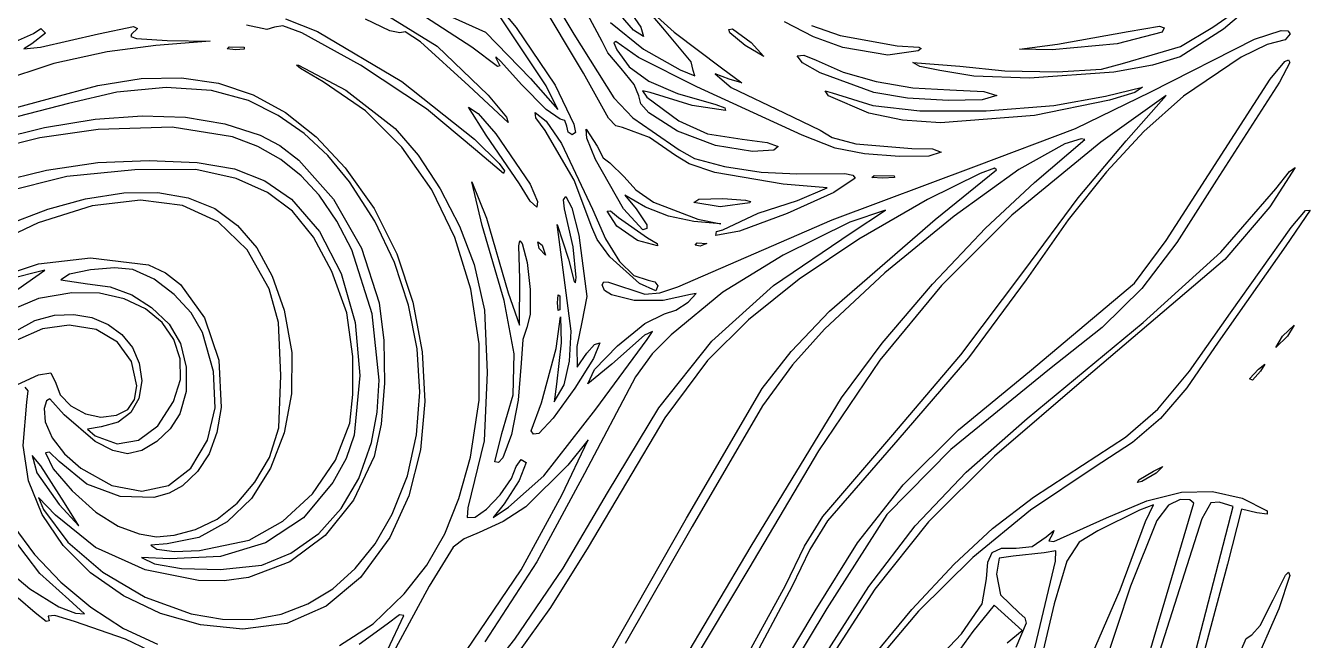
# Model space of a CAD drawing. Extents: x -2 to 143, y -75 to 57.
# Drawn here: x 90.8 to 141, y -14.5 to 9.6 of the extents above; entities that cross this region are included whole.
import ezdxf

# ---------------------------------------------------------------- set-up
doc = ezdxf.new("R2010")
doc.units = 0

msp = doc.modelspace()

# ---------------------------------------------------------------- linework, layer by layer
at = {"layer": 'Layer 1'}
for p, q in [((111.05499, 11.207098), (112.23838, 9.236128)), ((105.087091, 10.986141), (108.77686, 9.305082)), ((109.71789, 9.35981), (108.83978, 10.67724)), ((112.61338, 7.703147), (110.799841, 10.735833)), ((137.2389, 9.511024), (138.889969, 10.666479)), ((138.98829, 10.582874), (137.648318, 9.433369)), ((109.229185, 10.392921), (109.978759, 9.498554)), ((113.34247, 8.951009), (112.67448, 10.184759)), ((114.569771, 9.395959), (113.899, 10.1692)), ((114.38252, 10.18611), (114.864294, 9.505216)), ((115.71726, 9.483119), (114.843424, 10.498762)), ((114.843424, 10.498762), (116.16636, 9.311761)), ((100.22184, 9.413253), (99.42981, 9.584663)), ((100.851335, 9.561964), (100.52844, 9.511633)), ((101.597784, 9.282896), (100.851335, 9.561964)), ((100.961927, 9.832959), (102.209757, 9.339016)), ((105.034249, 9.366996), (104.09084, 9.824374)), ((104.980823, 9.935184), (106.892642, 8.76063)), ((108.24837, 8.720321), (106.213113, 10.046954)), ((113.670125, 9.690554), (114.961226, 8.651905)), ((121.607956, 9.134581), (120.48353, 9.715282)), ((121.531849, 9.568365), (122.653199, 9.177001)), ((90.400397, 8.951735), (91.093313, 9.262354)), ((91.57345, 9.278474), (91.029236, 8.849245)), ((91.093313, 9.262354), (91.383996, 9.449972)), ((91.375554, 8.724187), (93.645924, 9.250673)), ((91.383996, 9.449972), (91.57345, 9.278474)), ((93.645924, 9.250673), (95.013059, 9.537675)), ((94.931944, 9.227643), (94.909015, 9.136161)), ((94.909015, 9.136161), (95.132697, 9.065956)), ((95.165287, 9.457078), (94.931944, 9.227643)), ((95.013059, 9.537675), (95.165287, 9.457078)), ((95.132697, 9.065956), (96.322944, 8.988858)), ((100.52844, 9.511633), (100.22184, 9.413253)), ((103.891569, 8.023469), (101.597784, 9.282896)), ((102.209757, 9.339016), (105.51355, 7.381206)), ((105.42664, 9.28853), (105.034249, 9.366996)), ((105.64461, 9.32387), (105.42664, 9.28853)), ((106.232931, 8.938821), (105.64461, 9.32387)), ((108.77686, 9.305082), (110.54603, 7.502302)), ((111.15064, 7.21455), (109.71789, 9.35981)), ((109.978759, 9.498554), (111.50233, 7.24218)), ((112.23838, 9.236128), (113.800258, 6.746014)), ((114.95672, 9.14818), (114.569771, 9.395959)), ((114.864294, 9.505216), (114.95672, 9.14818)), ((116.83093, 8.144729), (115.71726, 9.483119)), ((116.16636, 9.311761), (118.00722, 7.914541)), ((118.2963, 9.411093), (118.4383, 9.447248)), ((118.336286, 9.284049), (118.2963, 9.411093)), ((118.93304, 8.795732), (118.336286, 9.284049)), ((118.4383, 9.447248), (119.177344, 8.901505)), ((122.75933, 8.710012), (121.607956, 9.134581)), ((122.653199, 9.177001), (124.89076, 8.78274)), ((131.15313, 8.843317), (133.92367, 9.339713)), ((135.24705, 9.313623), (133.493661, 8.860536)), ((133.92367, 9.339713), (135.151494, 9.546868)), ((135.151494, 9.546868), (135.329601, 9.485516)), ((135.329601, 9.485516), (135.24705, 9.313623)), ((137.648318, 9.433369), (135.96036, 8.340684)), ((135.970469, 8.743894), (137.2389, 9.511024)), ((138.864067, 9.0332), (139.904059, 9.37273)), ((139.904059, 9.37273), (140.167486, 9.366074)), ((140.255948, 9.240175), (140.065478, 9.017006)), ((140.167486, 9.366074), (140.255948, 9.240175)), ((91.029236, 8.849245), (90.717042, 8.658182)), ((90.717042, 8.658182), (91.375554, 8.724187)), ((95.885834, 8.785439), (93.978879, 8.540251)), ((98.005054, 8.953808), (95.885834, 8.785439)), ((96.322944, 8.988858), (98.005054, 8.953808)), ((98.678578, 8.657246), (98.75143, 8.730916)), ((98.995033, 8.621847), (98.678578, 8.657246)), ((98.75143, 8.730916), (98.75143, 8.730902)), ((98.75143, 8.730902), (99.345117, 8.722802)), ((99.342764, 8.648154), (98.995033, 8.621847)), ((99.345117, 8.722802), (99.342764, 8.648154)), ((108.12709, 7.21041), (106.232931, 8.938821)), ((106.892642, 8.76063), (108.882393, 6.843024)), ((109.246844, 7.964178), (108.24837, 8.720321)), ((113.560936, 8.505955), (113.34247, 8.951009)), ((113.876599, 8.94209), (113.807014, 8.89059)), ((113.807014, 8.89059), (113.91516, 8.622549)), ((114.76704, 8.31734), (113.876599, 8.94209)), ((113.91516, 8.622549), (114.396422, 7.958442)), ((114.961226, 8.651905), (116.39474, 7.833745)), ((119.67515, 8.362048), (118.93304, 8.795734)), ((118.93304, 8.795734), (118.93304, 8.795732)), ((119.177344, 8.901505), (119.67515, 8.362048)), ((124.5209, 8.408066), (122.75933, 8.710015)), ((122.75933, 8.710015), (122.75933, 8.710012)), ((125.71097, 8.579136), (124.5209, 8.408066)), ((124.89076, 8.78274), (125.72961, 8.726911)), ((125.822553, 8.665737), (125.71097, 8.579136)), ((125.72961, 8.726911), (125.822553, 8.665737)), ((129.66891, 8.642647), (131.15313, 8.843312)), ((130.95524, 8.622417), (129.66891, 8.642647)), ((133.493661, 8.860536), (130.95524, 8.622417)), ((131.15313, 8.843312), (131.15313, 8.843317)), ((134.813818, 6.976995), (138.864067, 9.0332)), ((134.86415, 8.425914), (135.970469, 8.743894)), ((139.363455, 8.828223), (138.345746, 8.329497)), ((140.065478, 9.017006), (139.363455, 8.828223)), ((91.897068, 8.07914), (86.727614, 6.382889)), ((93.978879, 8.540251), (91.897068, 8.07914)), ((109.188851, 8.341879), (109.18586, 8.305396)), ((109.18586, 8.305396), (109.344372, 7.999572)), ((109.379705, 8.157911), (109.188851, 8.341879)), ((110.19284, 7.265156), (109.379705, 8.157911)), ((114.08619, 7.886559), (113.560936, 8.505955)), ((117.04284, 7.1702), (114.76704, 8.31734)), ((116.90463, 7.812585), (116.83093, 8.144729)), ((120.97537, 8.385027), (121.236918, 8.414434)), ((121.177745, 8.113212), (120.97537, 8.385027)), ((121.86788, 7.724905), (121.177745, 8.113212)), ((121.236918, 8.414434), (121.71481, 8.214818)), ((121.71481, 8.214818), (122.767047, 7.74626)), ((125.771129, 7.961462), (125.50173, 8.120825)), ((125.50173, 8.120825), (127.33494, 7.974553)), ((132.876303, 7.857944), (133.69853, 8.079853)), ((133.69853, 8.079853), (134.86415, 8.425914)), ((135.96036, 8.340684), (134.879064, 8.022061)), ((138.345746, 8.329497), (136.092928, 6.807966)), ((139.482268, 7.477081), (140.056633, 8.167531)), ((140.247908, 8.120217), (139.838178, 7.353728)), ((140.056633, 8.167531), (140.198367, 8.233618)), ((140.198367, 8.233618), (140.247908, 8.120217)), ((101.391013, 8.015179), (101.468318, 8.021819)), ((101.546259, 7.889554), (101.391013, 8.015179)), ((101.468318, 8.021819), (103.317353, 7.037017)), ((102.428388, 7.367262), (101.546259, 7.889554)), ((106.470247, 6.307159), (103.891569, 8.023469)), ((109.344372, 7.999572), (109.246844, 7.964178)), ((113.589643, 5.949328), (112.61338, 7.703147)), ((114.595749, 7.266788), (114.08619, 7.886559)), ((114.396422, 7.958442), (115.171419, 7.397628)), ((116.39474, 7.833745), (116.972106, 7.605079)), ((116.972106, 7.605079), (116.90463, 7.812585)), ((118.31987, 7.46639), (117.77222, 7.678677)), ((117.77222, 7.678677), (118.38887, 7.145485)), ((118.00722, 7.914541), (118.81192, 7.331823)), ((123.97488, 6.950957), (121.86788, 7.724905)), ((122.767047, 7.74626), (124.067652, 7.378627)), ((126.54935, 7.812018), (125.771129, 7.961462)), ((127.88782, 7.594182), (126.54935, 7.812018)), ((127.33494, 7.974553), (129.094297, 7.795362)), ((127.88782, 7.59418), (127.88782, 7.594182)), ((130.06468, 7.50526), (127.88782, 7.59418)), ((129.094297, 7.795362), (131.141489, 7.759803)), ((133.365223, 7.752414), (130.06468, 7.50526)), ((131.141489, 7.759803), (132.876303, 7.857944)), ((134.879064, 8.022061), (133.365223, 7.752414)), ((91.771433, 6.729165), (93.61633, 7.229796)), ((93.61633, 7.229796), (95.316114, 7.497155)), ((96.284406, 7.140509), (94.3593, 6.968547)), ((95.316114, 7.497155), (96.885535, 7.527758)), ((98.06088, 7.03321), (96.284406, 7.140509)), ((96.885535, 7.527758), (98.339343, 7.31812)), ((98.339343, 7.31812), (99.692287, 6.864758)), ((104.082217, 6.236575), (102.428388, 7.367262)), ((103.317353, 7.037017), (105.252248, 5.540409)), ((105.51355, 7.381206), (108.350607, 5.12529)), ((108.127103, 7.210413), (108.12709, 7.21041)), ((109.672348, 5.778078), (108.127103, 7.210413)), ((111.153509, 6.278727), (110.19284, 7.265156)), ((110.54603, 7.502302), (111.60855, 6.279672)), ((111.60855, 6.279672), (111.15064, 7.21455)), ((111.50233, 7.24218), (112.242238, 5.713552)), ((114.77647, 6.820839), (114.595749, 7.266788)), ((115.171419, 7.397628), (116.288279, 6.913525)), ((121.17368, 5.28026), (117.04284, 7.1702)), ((118.81192, 7.331823), (118.31987, 7.46639)), ((118.38887, 7.145485), (120.4591, 6.159676)), ((124.067652, 7.378627), (125.500089, 7.137863)), ((125.500089, 7.137863), (126.94782, 7.049908)), ((126.94782, 7.049908), (128.270395, 6.986435)), ((133.03308, 6.81161), (134.48453, 7.155454)), ((134.48453, 7.155454), (134.178924, 6.947329)), ((137.069688, 3.724407), (139.482268, 7.477081)), ((139.838178, 7.353728), (137.375078, 3.521778)), ((84.148546, 4.680837), (91.771433, 6.729165)), ((94.3593, 6.968547), (92.464078, 6.520442)), ((99.510208, 6.64353), (98.06088, 7.03321)), ((100.668842, 6.054769), (99.510208, 6.64353)), ((99.692287, 6.864758), (100.959117, 6.164187)), ((108.882393, 6.843024), (109.598142, 5.984345)), ((113.800258, 6.746014), (114.543367, 5.962166)), ((114.858342, 6.502707), (114.77647, 6.820839)), ((115.22248, 6.949021), (114.918848, 7.015636)), ((114.918848, 7.015636), (115.087987, 6.771179)), ((115.087987, 6.771179), (116.34368, 5.843081)), ((116.872004, 6.439998), (115.22248, 6.949021)), ((116.288279, 6.913525), (117.79513, 6.479549)), ((122.19353, 6.820897), (122.075356, 7.020954)), ((122.075356, 7.020954), (122.34674, 6.940246)), ((123.77669, 6.1443), (122.19353, 6.820897)), ((122.34674, 6.940246), (123.92991, 6.445519)), ((123.97488, 6.950954), (123.97488, 6.950957)), ((125.291583, 6.734074), (123.97488, 6.950954)), ((126.879869, 6.632158), (125.291583, 6.734074)), ((128.216528, 6.658691), (126.879869, 6.632158)), ((128.77835, 6.827157), (128.216528, 6.658691)), ((128.270395, 6.986435), (128.77835, 6.827157)), ((133.192381, 6.64756), (130.26257, 6.055934)), ((131.020689, 6.437868), (133.03308, 6.81161)), ((131.861813, 5.537546), (134.813818, 6.976995)), ((135.414332, 6.827143), (132.847733, 5.012538)), ((134.178924, 6.947329), (133.192381, 6.64756)), ((133.841582, 5.055793), (135.414332, 6.827143)), ((136.092928, 6.807966), (134.538379, 5.419527)), ((92.464078, 6.520442), (81.777678, 3.737892)), ((93.517922, 5.908242), (95.355575, 6.04339)), ((95.355575, 6.04339), (97.041646, 5.983982)), ((101.693983, 5.34394), (100.668842, 6.054769)), ((100.959117, 6.164187), (102.154582, 5.212924)), ((105.50487, 4.814184), (104.082217, 6.236575)), ((108.39427, 4.707773), (106.470247, 6.307159)), ((108.80842, 5.275898), (108.11648, 6.370878)), ((108.11648, 6.370878), (108.49185, 6.129218)), ((108.49185, 6.129218), (109.18969, 5.335723)), ((110.745001, 5.961094), (110.72876, 6.170168)), ((110.72876, 6.170168), (111.154454, 5.83028)), ((111.70209, 5.906026), (111.153509, 6.278727)), ((115.170082, 6.151694), (114.858342, 6.502707)), ((116.29475, 5.443117), (115.170082, 6.151694)), ((118.16365, 6.242614), (116.872004, 6.439998)), ((117.79513, 6.479549), (118.148275, 6.350392)), ((118.148275, 6.350392), (118.16365, 6.242614)), ((120.4591, 6.159676), (121.87597, 5.470337)), ((125.090595, 5.870065), (123.77669, 6.144304)), ((123.77669, 6.144304), (123.77669, 6.1443)), ((123.92991, 6.445519), (125.778512, 6.22705)), ((125.778512, 6.22705), (128.372302, 6.233757)), ((130.26257, 6.055934), (126.577906, 5.764354)), ((128.372302, 6.233757), (131.020689, 6.437868)), ((89.379965, 5.053319), (91.526711, 5.578299)), ((91.526711, 5.578299), (93.517922, 5.908242)), ((96.523659, 5.596992), (93.63085, 5.507979)), ((98.880807, 5.21073), (96.523659, 5.596992)), ((97.041646, 5.983982), (98.578114, 5.73026)), ((98.578114, 5.73026), (99.966956, 5.282462)), ((105.252248, 5.540409), (106.153535, 4.492441)), ((109.598142, 5.984345), (109.672348, 5.778078)), ((111.11375, 5.458428), (110.745001, 5.961094)), ((111.154454, 5.83028), (111.750354, 4.948834)), ((111.882261, 5.852157), (111.70209, 5.906026)), ((111.9572, 5.63228), (111.882261, 5.852157)), ((112.021551, 5.393506), (111.9572, 5.632286)), ((111.9572, 5.632286), (111.9572, 5.63228)), ((112.242238, 5.713552), (112.301212, 5.390576)), ((113.883949, 5.6404), (113.589643, 5.949328)), ((114.14373, 5.578677), (113.883949, 5.6404)), ((115.20111, 5.184389), (114.14373, 5.578677)), ((114.543367, 5.962166), (115.29666, 5.441868)), ((116.34368, 5.843081), (117.463442, 5.335176)), ((126.577906, 5.764354), (125.090595, 5.870065)), ((127.986408, 4.074465), (131.861813, 5.537546)), ((91.346742, 5.178742), (89.021699, 4.595276)), ((93.63085, 5.507979), (91.346742, 5.178742)), ((99.880673, 4.832753), (98.880807, 5.21073)), ((99.966956, 5.282462), (100.734308, 4.874622)), ((102.616344, 4.486306), (101.693983, 5.34394)), ((102.154582, 5.212924), (103.293433, 4.007485)), ((108.350607, 5.12529), (109.313057, 4.1701)), ((110.11358, 3.377958), (108.80842, 5.275898)), ((109.18969, 5.335723), (110.53431, 3.361068)), ((112.243579, 3.517728), (111.11375, 5.458428)), ((112.17627, 5.29419), (112.021551, 5.393506)), ((112.301212, 5.390576), (112.17627, 5.29419)), ((112.744592, 5.166046), (112.72063, 5.513182)), ((112.72063, 5.513182), (113.14377, 4.856192)), ((113.08965, 4.327428), (112.744592, 5.166046)), ((116.21115, 4.487827), (115.20111, 5.184389)), ((115.29666, 5.441868), (116.36067, 4.709219)), ((117.773627, 4.879277), (116.29475, 5.443117)), ((117.463442, 5.335176), (118.82079, 5.120431)), ((118.82079, 5.120431), (119.803621, 4.994897)), ((122.46, 4.76657), (121.17368, 5.28026)), ((121.87597, 5.470337), (122.344222, 5.189751)), ((122.344222, 5.189751), (123.266752, 4.943352)), ((130.262052, 3.423916), (132.233352, 5.116286)), ((132.079298, 5.13959), (131.441772, 4.938886)), ((131.96909, 2.829427), (133.841582, 5.055793)), ((132.233352, 5.116286), (132.079298, 5.13959)), ((134.538379, 5.419527), (133.071031, 3.84979)), ((100.773222, 4.328016), (99.880673, 4.832753)), ((100.734308, 4.874622), (101.478912, 4.306036)), ((106.678625, 3.145233), (105.50487, 4.814184)), ((108.39427, 4.707769), (108.39427, 4.707773)), ((109.48269, 3.774256), (108.39427, 4.707769)), ((111.750354, 4.948834), (112.96262, 2.390588)), ((113.14377, 4.856192), (113.390901, 4.392192)), ((116.36067, 4.709219), (116.952539, 4.36913)), ((119.22987, 4.644349), (117.773627, 4.879277)), ((120.059037, 4.69765), (119.22987, 4.644349)), ((119.803621, 4.994897), (120.233329, 4.834234)), ((120.233329, 4.834234), (120.059037, 4.69765)), ((122.46006, 4.766551), (122.46, 4.76657)), ((123.612781, 4.549108), (122.46006, 4.766551)), ((123.266752, 4.943352), (125.46365, 4.754765)), ((124.980239, 4.441944), (123.612781, 4.549108)), ((125.46365, 4.754765), (126.26729, 4.743346)), ((126.60155, 4.620456), (126.12298, 4.460559)), ((126.26729, 4.743346), (126.60155, 4.620456)), ((132.847733, 5.012538), (129.371512, 2.147933)), ((131.441772, 4.938886), (129.644286, 3.933139)), ((91.604848, 3.914662), (93.617377, 4.213222)), ((93.617377, 4.213222), (95.630349, 4.289584)), ((95.630349, 4.289584), (97.500892, 4.213687)), ((97.500892, 4.213687), (98.962931, 3.960217)), ((101.567319, 3.69387), (100.773222, 4.328016)), ((101.478912, 4.306036), (102.839172, 2.772295)), ((103.466638, 3.45713), (102.616344, 4.486306)), ((106.153535, 4.492441), (107.011511, 3.1797)), ((109.313057, 4.1701), (109.519887, 3.88144)), ((114.17573, 2.392472), (113.08965, 4.327428)), ((113.390901, 4.392192), (113.63975, 4.199201)), ((113.63975, 4.199201), (114.21233, 3.654525)), ((116.748133, 4.154298), (116.21115, 4.487827)), ((117.75128, 3.822446), (116.748133, 4.154298)), ((116.952539, 4.36913), (118.128692, 4.056356)), ((118.128692, 4.056356), (119.570829, 3.83574)), ((122.346378, 1.961795), (127.986408, 4.074465)), ((126.12298, 4.460559), (124.980239, 4.441944)), ((89.065494, 3.286562), (91.604848, 3.914662)), ((92.401186, 3.658938), (89.908215, 3.039069)), ((95.06688, 3.917628), (92.401186, 3.658938)), ((97.454509, 3.936323), (95.06688, 3.917628)), ((99.02937, 3.578842), (97.454509, 3.936323)), ((98.962931, 3.960217), (100.147767, 3.493431)), ((100.251968, 3.040809), (99.02937, 3.578842)), ((102.27183, 2.927669), (101.567319, 3.69387)), ((103.293433, 4.007485), (104.427017, 2.40399)), ((109.519887, 3.88144), (109.48269, 3.774256)), ((114.21233, 3.654525), (114.661481, 3.145041)), ((120.4276, 3.358827), (117.75128, 3.822446)), ((119.570829, 3.83574), (120.96065, 3.772125)), ((120.96065, 3.772125), (122.834855, 3.783413)), ((123.23645, 3.59387), (122.410191, 3.037501)), ((122.834855, 3.783413), (123.156971, 3.718661)), ((123.156971, 3.718661), (123.23645, 3.59387)), ((123.897297, 3.62854), (123.98087, 3.697113)), ((124.32488, 3.597453), (123.897297, 3.62854)), ((123.98087, 3.697113), (123.98087, 3.697093)), ((123.98087, 3.697093), (124.77245, 3.692693)), ((124.782882, 3.623608), (124.32488, 3.597453)), ((124.77245, 3.692693), (124.782882, 3.623608)), ((128.13842, 3.781919), (126.06801, 2.76024)), ((126.36764, 1.97642), (128.77795, 3.91985)), ((129.644286, 3.933139), (127.120743, 2.113281)), ((128.69232, 3.985006), (128.13842, 3.781919)), ((128.77795, 3.91985), (128.69232, 3.985006)), ((133.071031, 3.84979), (131.573648, 1.962036)), ((135.407128, 1.156512), (137.069688, 3.724407)), ((137.375078, 3.521778), (135.83224, 1.07399)), ((140.453848, 4.011114), (139.458078, 2.470677)), ((139.694228, 3.178508), (140.230709, 3.860296)), ((140.230709, 3.860296), (140.453848, 4.011114)), ((93.139715, 2.788258), (94.626675, 3.025286)), ((94.626675, 3.025286), (95.962716, 3.040882)), ((95.962716, 3.040882), (97.149605, 2.834055)), ((100.147767, 3.493431), (101.186699, 2.777584)), ((101.237334, 2.299772), (100.251968, 3.040809)), ((104.450787, 1.919971), (103.466638, 3.45713)), ((107.585761, 1.274863), (106.678625, 3.145233)), ((107.011511, 3.1797), (107.76032, 1.715979)), ((108.65648, 1.745942), (108.24444, 3.448422)), ((108.24444, 3.448422), (108.822978, 2.025574)), ((110.534193, 2.698436), (110.11358, 3.377958)), ((110.11358, 3.377958), (110.11358, 3.377958)), ((110.53431, 3.361068), (110.812766, 2.687254)), ((112.9462, 1.675878), (112.243579, 3.517728)), ((114.661481, 3.145041), (115.349675, 2.663888)), ((122.14802, 3.213708), (120.4276, 3.358827)), ((122.410191, 3.037501), (120.579255, 2.213794)), ((120.99251, 2.720966), (122.14802, 3.213708)), ((128.342675, 1.636376), (130.262052, 3.423916)), ((137.543986, 0.707274), (139.694228, 3.178508)), ((93.396535, 2.515581), (91.287337, 1.850828)), ((91.664077, 2.377963), (93.139715, 2.788258)), ((95.280538, 2.742571), (93.396535, 2.515581)), ((96.92692, 2.531743), (95.280538, 2.742571)), ((98.323252, 1.883039), (96.92692, 2.531743)), ((97.149605, 2.834055), (98.189108, 2.403814)), ((101.186699, 2.777584), (102.292102, 1.513848)), ((102.9649, 1.91816), (102.27183, 2.927669)), ((102.839172, 2.772295), (103.926322, 0.852565)), ((110.789991, 2.467289), (110.534193, 2.698436)), ((110.812766, 2.687254), (110.789991, 2.467289)), ((111.82837, 2.745713), (111.92797, 2.885213)), ((111.87547, 2.39247), (111.82837, 2.745713)), ((111.92797, 2.885213), (112.159652, 2.43766)), ((115.04679, 2.462639), (114.23219, 2.929748)), ((114.23219, 2.929748), (114.67746, 2.400625)), ((115.349675, 2.663888), (117.08594, 1.993125)), ((116.93357, 2.641213), (117.122761, 2.769898)), ((116.93357, 2.641202), (116.93357, 2.641213)), ((117.96256, 2.471226), (116.93357, 2.641202)), ((117.122761, 2.769898), (118.06307, 2.802108)), ((119.12172, 2.626862), (117.96256, 2.471226)), ((118.06307, 2.802108), (118.950137, 2.73974)), ((118.950137, 2.73974), (119.142732, 2.68674)), ((119.142732, 2.68674), (119.12172, 2.626862)), ((119.44469, 2.228223), (120.99251, 2.720966)), ((126.06801, 2.76024), (123.386207, 1.213584)), ((129.841732, -0.035887), (131.96909, 2.829427)), ((89.947671, 1.72822), (91.664077, 2.377963)), ((98.189108, 2.403814), (99.082989, 1.749169)), ((102.05289, 1.29019), (101.237334, 2.299772)), ((104.427017, 2.40399), (105.312008, 0.63262)), ((108.822978, 2.025574), (109.67348, -0.892478)), ((112.217026, 0.913674), (111.87547, 2.39247)), ((112.159652, 2.43766), (112.430302, 1.365281)), ((112.96262, 2.390588), (113.471355, 1.218225)), ((113.53956, 2.30034), (113.67077, 2.321585)), ((113.913059, 1.712786), (113.53956, 2.30034)), ((113.67077, 2.321585), (113.98624, 2.059194)), ((113.98624, 2.059194), (115.12414, 1.263101)), ((114.94146, 1.571236), (114.17573, 2.392474)), ((114.17573, 2.392474), (114.17573, 2.392472)), ((114.67746, 2.400625), (115.097737, 1.774697)), ((115.935068, 2.104759), (115.04679, 2.462639)), ((116.9268, 1.900268), (115.935068, 2.104759)), ((120.579255, 2.213794), (118.715401, 1.521478)), ((118.75552, 1.899727), (119.44469, 2.228223)), ((124.42425, 2.346056), (123.030653, 1.875829)), ((123.08845, 1.45611), (124.42425, 2.346056)), ((127.120743, 2.113281), (124.407902, -0.106595)), ((129.371512, 2.147933), (126.615431, -0.60521)), ((139.458078, 2.470677), (137.708228, 0.414934)), ((141.047558, 2.346538), (140.090038, 0.943868)), ((140.293242, 1.666018), (140.862299, 2.325991)), ((140.862299, 2.325991), (141.047558, 2.346538)), ((91.287337, 1.850828), (88.96537, 0.74837)), ((99.457108, 0.796401), (98.323252, 1.883039)), ((99.082989, 1.749169), (99.833015, 0.869128)), ((102.292102, 1.513848), (103.138119, -0.138116)), ((103.546559, 0.787896), (102.9649, 1.91816)), ((105.220731, 0.297943), (104.450787, 1.919971)), ((107.76032, 1.715979), (108.334108, 0.215069)), ((109.515326, -1.191523), (108.65648, 1.745942)), ((111.78389, 0.312), (111.58372, 1.79023)), ((111.58372, 1.79023), (112.025, 0.4215)), ((113.152314, 1.193481), (112.9462, 1.675878)), ((114.731, 1.15865), (113.913059, 1.712786)), ((115.091204, 1.621615), (114.94146, 1.571236)), ((115.097737, 1.774697), (115.091204, 1.621615)), ((116.310558, -0.654385), (122.346378, 1.961795)), ((117.99221, 1.805008), (116.9268, 1.900268)), ((117.08594, 1.993125), (117.99221, 1.805008)), ((118.715401, 1.521478), (117.79039, 1.35928)), ((117.79039, 1.359272), (117.822321, 1.508969)), ((117.822321, 1.508969), (118.06534, 1.571232)), ((118.06534, 1.571232), (118.75552, 1.899727)), ((123.030653, 1.875829), (120.42756, 0.587676)), ((122.239444, -1.60558), (126.36764, 1.97642)), ((126.26899, -0.5571), (128.342675, 1.636376)), ((131.573648, 1.962036), (129.928998, -0.380454)), ((137.924048, -1.674782), (140.293242, 1.666018)), ((102.76606, -0.053478), (102.05289, 1.29019)), ((108.208553, -0.751781), (107.585761, 1.274863)), ((110.081505, 0.955012), (110.126396, 1.139302)), ((110.126396, 1.139302), (110.21668, 1.045422)), ((110.21668, 1.045422), (110.414451, 0.29686)), ((110.88118, 0.850048), (110.82299, 1.108891)), ((110.82299, 1.108891), (110.99196, 0.972642)), ((112.430302, 1.365281), (112.74875, -1.032287)), ((113.651013, 0.524706), (113.152314, 1.193481)), ((113.471355, 1.218225), (114.020338, 0.340868)), ((115.509083, 0.943261), (114.731, 1.158653)), ((114.731, 1.158653), (114.731, 1.15865)), ((115.12414, 1.263101), (115.493086, 1.044539)), ((115.493086, 1.044539), (115.509083, 0.943261)), ((116.978706, 0.975418), (117.06458, 1.063847)), ((117.06458, 1.063847), (117.06458, 1.06384)), ((117.06458, 1.06384), (117.44388, 1.04656)), ((117.44388, 1.04656), (117.18414, 0.931538)), ((117.79039, 1.35928), (117.79039, 1.359272)), ((120.045523, -0.602516), (123.08845, 1.45611)), ((123.386207, 1.213584), (121.045811, -0.361031)), ((134.170118, -0.506693), (135.407128, 1.156512)), ((135.83224, 1.07399), (134.455247, -0.719425)), ((100.316062, -0.728226), (99.457108, 0.796401)), ((99.833015, 0.869128), (100.440952, -0.237299)), ((104.348725, -1.707695), (103.546559, 0.787896)), ((103.926322, 0.852565), (104.618946, -1.281828)), ((105.312008, 0.63262), (105.941847, -1.252094)), ((110.12108, -0.348148), (110.081505, 0.955012)), ((111.12708, 0.579953), (110.88118, 0.850048)), ((110.88118, 0.850048), (110.88118, 0.850048)), ((110.99196, 0.972642), (111.12708, 0.579953)), ((112.3308, -0.29024), (112.217026, 0.913674)), ((114.811, -0.527102), (113.651013, 0.524706)), ((117.18414, 0.931538), (116.978706, 0.975418)), ((120.42756, 0.587676), (118.069457, -0.870087)), ((134.505248, -2.056182), (137.543986, 0.707274)), ((140.090038, 0.943868), (137.448808, -2.819922)), ((88.996401, -0.522197), (91.291002, 0.246433)), ((91.291002, 0.246433), (93.330905, 0.476226)), ((93.32603, 0.014692), (92.513587, -0.156851)), ((94.264846, 0.091238), (93.32603, 0.014692)), ((93.330905, 0.476226), (95.602585, 0.207736)), ((94.989955, 0.02461), (94.264846, 0.091238)), ((95.817769, -0.357805), (94.989955, 0.02461)), ((95.602585, 0.207736), (96.259253, -0.102485)), ((105.772684, -1.379328), (105.220731, 0.297943)), ((108.334108, 0.215069), (108.745858, -1.571044)), ((110.414451, 0.29686), (110.525241, -0.762104)), ((112.129487, -2.392402), (111.78389, 0.312)), ((112.025, 0.4215), (112.2487, -0.44601)), ((114.020338, 0.340868), (114.584406, -0.209211)), ((137.708228, 0.414934), (132.283628, -4.209006)), ((91.537251, -0.003131), (90.089277, -0.373091)), ((90.485069, -0.747762), (91.537251, -0.003131)), ((92.513587, -0.156851), (92.167595, -0.375215)), ((92.167595, -0.375215), (93.214635, -0.536162)), ((96.606716, -0.950936), (95.817769, -0.357805)), ((96.259253, -0.102485), (96.850493, -0.564603)), ((100.440952, -0.237299), (100.908565, -1.571102)), ((103.361269, -1.679242), (102.76606, -0.053478)), ((103.138119, -0.138116), (103.677806, -2.05732)), ((110.11108, -2.151708), (110.12108, -0.348148)), ((112.2487, -0.44601), (112.307156, -0.495349)), ((112.307156, -0.495349), (112.3308, -0.29024)), ((113.342118, -0.574037), (113.414784, -0.458591)), ((113.414784, -0.458591), (113.589488, -0.476877)), ((113.589488, -0.476877), (115.016166, -0.939903)), ((114.584406, -0.209211), (115.1384, -0.399742)), ((115.1384, -0.399742), (115.407199, -0.464073)), ((115.407199, -0.464073), (115.519, -0.618738)), ((121.045811, -0.361031), (119.06541, -1.949996)), ((124.407902, -0.106595), (122.042522, -2.312394)), ((127.376277, -3.318766), (129.841732, -0.035887)), ((129.928998, -0.380454), (127.68257, -3.43157)), ((92.594488, -0.886202), (91.298006, -1.109778)), ((93.680814, -0.905202), (92.594488, -0.886202)), ((93.214635, -0.536162), (94.099637, -0.65783)), ((94.649054, -1.124422), (93.680814, -0.905202)), ((94.099637, -0.65783), (94.93962, -0.969548)), ((94.93962, -0.969548), (95.713626, -1.460884)), ((97.26625, -1.672597), (96.606716, -0.950936)), ((96.850493, -0.564603), (97.794862, -1.862199)), ((100.683051, -2.048527), (100.316062, -0.728226)), ((108.52928, -2.889558), (108.208553, -0.751781)), ((109.67348, -0.892478), (110.11108, -2.151708)), ((110.525241, -0.762104), (110.527336, -1.739703)), ((111.59273, -1.27572), (111.622043, -0.969467)), ((111.622043, -0.969467), (111.69253, -1.001974)), ((111.69253, -1.001974), (111.69253, -1.549466)), ((113.43942, -0.792668), (113.342118, -0.574037)), ((113.706647, -0.970497), (113.43942, -0.792668)), ((114.602794, -1.187525), (113.706647, -0.970497)), ((114.811, -0.527108), (114.811, -0.527102)), ((115.445913, -0.807289), (114.811, -0.527108)), ((115.016166, -0.939903), (115.607386, -0.885982)), ((115.519, -0.618738), (115.445913, -0.807289)), ((115.607386, -0.885982), (116.310558, -0.654385)), ((116.805298, -0.953482), (115.734398, -1.19267)), ((118.069457, -0.870087), (116.05067, -2.532764)), ((116.706298, -1.25059), (117.025618, -0.917228)), ((117.025618, -0.917228), (116.805298, -0.953482)), ((117.631074, -2.782323), (120.045523, -0.602516)), ((126.615431, -0.60521), (124.2039, -3.52864)), ((124.301988, -2.865719), (126.26899, -0.5571)), ((130.067058, -3.970353), (134.170118, -0.506693)), ((134.455247, -0.719425), (132.904574, -2.243158)), ((91.298006, -1.109778), (90.028473, -1.643937)), ((95.474199, -1.517116), (94.649054, -1.124422)), ((95.713626, -1.460884), (96.400695, -2.121412)), ((104.618946, -1.281828), (104.804533, -2.758182)), ((106.102858, -3.082218), (105.772684, -1.379328)), ((105.941847, -1.252094), (106.309976, -3.19562)), ((109.9052, -3.276872), (109.515326, -1.191523)), ((111.622043, -1.581971), (111.59273, -1.27572)), ((111.59273, -1.27572), (111.59273, -1.27572)), ((112.74875, -1.032287), (112.55086, -2.042217)), ((115.734398, -1.19267), (114.602794, -1.187525)), ((116.231312, -1.572303), (116.706298, -1.25059)), ((89.572919, -2.841928), (91.15778, -1.972478)), ((91.15778, -1.972478), (91.927211, -1.767028)), ((91.927211, -1.767028), (92.677187, -1.73356)), ((92.677187, -1.73356), (93.382084, -1.857589)), ((93.382084, -1.857589), (94.016277, -2.12463)), ((96.131238, -2.056536), (95.474199, -1.517116)), ((97.705825, -2.4406), (97.26625, -1.672597)), ((97.794862, -1.862199), (98.352048, -3.520396)), ((100.908565, -1.571102), (101.202021, -3.225057)), ((103.58615, -3.381348), (103.361269, -1.679242)), ((104.624481, -4.304699), (104.348725, -1.707695)), ((108.745858, -1.571044), (108.840238, -4.013301)), ((110.527336, -1.739703), (110.39902, -2.244168)), ((111.54547, -3.07356), (111.71111, -1.82322)), ((111.69253, -1.549466), (111.622043, -1.581971)), ((111.71111, -1.82322), (111.73521, -2.8492)), ((115.012746, -2.09679), (115.784068, -1.708968)), ((115.784068, -1.708968), (116.231312, -1.572303)), ((119.06541, -1.949996), (117.46359, -3.5397)), ((120.735056, -3.190067), (122.239444, -1.60558)), ((136.319096, -3.957168), (137.924048, -1.674782)), ((91.449438, -2.293492), (90.447395, -2.737128)), ((92.500314, -2.151782), (91.449438, -2.293492)), ((93.554203, -2.329945), (92.500314, -2.151782)), ((94.388769, -2.824755), (93.554203, -2.329945)), ((94.016277, -2.12463), (94.554144, -2.520195)), ((96.595161, -2.715935), (96.131238, -2.056536)), ((96.400695, -2.121412), (96.844622, -2.878532)), ((98.140979, -3.9736), (97.705825, -2.4406)), ((100.771092, -4.122676), (100.683051, -2.048527)), ((103.677806, -2.05732), (103.864219, -4.122776)), ((110.39902, -2.244168), (110.240966, -2.7179)), ((112.070689, -3.563122), (112.129487, -2.392402)), ((112.55086, -2.042217), (112.35736, -2.985879)), ((113.943793, -2.966138), (115.012746, -2.09679)), ((115.312461, -2.402844), (114.996128, -2.552974)), ((115.101618, -2.722204), (115.312461, -2.402844)), ((122.042522, -2.312394), (120.793989, -3.707108)), ((129.965368, -5.805632), (134.505248, -2.056182)), ((132.904574, -2.243158), (130.840698, -3.881902)), ((139.95953, -2.5897), (140.41666, -2.151706)), ((140.41666, -2.151706), (140.15742, -2.5897)), ((94.937953, -3.57669), (94.388769, -2.824755)), ((94.554144, -2.520195), (94.970059, -3.029799)), ((96.840957, -3.468565), (96.595161, -2.715935)), ((96.844622, -2.878532), (97.074088, -3.79638)), ((104.804533, -2.758182), (104.82758, -4.424817)), ((108.530219, -5.093325), (108.52928, -2.889558)), ((110.240966, -2.7179), (110.17385, -3.642868)), ((111.73521, -2.8492), (111.55591, -4.4673)), ((112.35736, -2.985879), (112.36136, -3.794192)), ((112.73921, -3.249972), (113.045135, -2.908845)), ((113.25005, -2.852913), (113.004105, -3.45906)), ((113.043672, -3.891785), (113.943793, -2.966138)), ((113.045135, -2.908845), (113.25005, -2.852913)), ((113.093588, -5.436784), (115.101618, -2.722204)), ((114.996128, -2.552974), (113.722568, -3.675694)), ((116.05067, -2.532764), (115.306613, -3.2776)), ((115.5601, -5.387338), (117.631074, -2.782323)), ((122.702662, -4.998684), (124.301988, -2.865719)), ((137.448808, -2.819922), (136.212158, -4.603045)), ((140.15742, -2.5897), (139.70029, -3.027694)), ((139.70029, -3.027694), (139.95953, -2.5897)), ((139.95953, -2.5897), (139.95953, -2.5897)), ((94.970059, -3.029799), (95.238399, -3.638955)), ((96.843616, -4.28768), (96.840957, -3.468565)), ((101.202021, -3.225057), (101.192105, -4.84396)), ((103.597974, -4.866616), (103.58615, -3.381348)), ((106.207468, -4.781101), (106.102858, -3.082218)), ((106.309976, -3.19562), (106.409836, -5.143427)), ((109.861169, -4.884537), (109.9052, -3.276872)), ((110.97591, -5.20005), (111.54547, -3.07356)), ((113.004105, -3.45906), (112.271566, -4.627111)), ((112.36136, -3.794192), (112.73921, -3.249972)), ((115.306613, -3.2776), (114.650941, -4.176897)), ((119.60716, -4.6336), (120.735056, -3.190067)), ((124.638572, -6.536537), (127.376277, -3.318766)), ((127.68257, -3.43157), (124.915838, -6.641274)), ((91.293572, -4.096543), (91.776859, -4.016947)), ((91.776859, -4.016947), (91.969364, -4.426002)), ((95.135694, -4.526232), (94.937953, -3.57669)), ((95.238399, -3.638955), (95.33354, -4.333178)), ((97.074088, -3.79638), (97.074239, -4.753659)), ((98.208506, -5.389921), (98.140979, -3.9736)), ((98.352048, -3.520396), (98.438405, -5.374534)), ((108.840238, -4.013301), (108.728806, -6.682157)), ((110.17385, -3.642868), (110.064632, -5.092393)), ((111.85569, -4.49184), (112.070689, -3.563122)), ((113.722568, -3.675694), (112.778848, -4.448508)), ((112.778848, -4.448508), (113.043672, -3.891785)), ((117.46359, -3.5397), (115.793334, -5.783085)), ((120.793989, -3.707108), (119.613352, -5.311403)), ((124.2039, -3.52864), (121.803525, -7.070283)), ((130.840698, -3.881902), (126.985729, -7.021913)), ((127.287817, -6.253954), (130.067058, -3.970353)), ((135.080349, -5.44324), (136.319096, -3.957168)), ((138.6732, -4.25899), (139.01952, -3.875746)), ((139.09422, -3.958426), (138.786751, -4.313095)), ((139.01952, -3.875746), (139.266893, -3.684683)), ((139.266893, -3.684683), (139.09422, -3.958426)), ((90.472599, -4.473064), (91.293572, -4.096543)), ((91.969364, -4.426002), (92.136481, -4.879691)), ((95.33354, -4.333178), (95.222853, -5.024141)), ((96.578128, -5.146532), (96.843616, -4.28768)), ((100.695452, -6.175065), (100.771092, -4.122676)), ((103.864219, -4.122776), (103.648728, -6.460778)), ((104.548128, -5.561729), (104.624481, -4.304699)), ((104.82758, -4.424817), (104.696612, -6.023755)), ((111.55591, -4.4673), (111.461401, -5.157464)), ((111.461401, -5.157464), (111.85569, -4.49184)), ((114.650941, -4.176897), (112.65533, -7.955094)), ((132.283628, -4.209006), (128.693562, -7.286606)), ((138.786751, -4.313095), (138.67318, -4.258986)), ((138.67318, -4.258986), (138.6732, -4.25899)), ((90.894363, -4.727668), (90.775089, -4.582559)), ((90.835222, -5.162995), (90.894363, -4.727668)), ((92.136481, -4.879691), (92.562278, -5.309299)), ((95.222853, -5.024141), (94.906444, -5.572088)), ((95.049404, -5.066984), (95.135694, -4.526232)), ((97.074239, -4.753659), (96.830221, -5.629072)), ((101.192105, -4.84396), (100.906697, -6.372247)), ((103.47287, -5.997108), (103.597974, -4.866616)), ((106.082727, -6.446355), (106.207468, -4.781101)), ((109.4183, -6.388948), (109.861169, -4.884537)), ((112.271566, -4.627111), (111.432282, -5.793036)), ((116.6448, -9.70707), (119.60716, -4.6336)), ((119.174302, -10.802104), (122.702662, -4.998684)), ((136.212158, -4.603045), (135.192308, -5.811165)), ((90.698973, -6.860225), (90.835222, -5.162995)), ((91.614287, -5.1135), (91.520219, -5.419711)), ((91.520219, -5.419711), (91.553064, -5.943439)), ((91.737894, -5.040335), (91.614287, -5.1135)), ((92.303861, -5.665252), (91.737894, -5.040335)), ((92.562278, -5.309299), (93.133423, -5.629578)), ((94.352159, -5.67948), (94.788996, -5.450724)), ((94.788996, -5.450724), (95.049404, -5.066984)), ((95.958038, -6.094853), (96.578128, -5.146532)), ((97.911023, -6.658997), (98.208506, -5.389921)), ((98.438405, -5.374534), (98.271798, -6.357714)), ((106.409836, -5.143427), (106.234869, -7.040983)), ((108.193648, -7.317938), (108.530219, -5.093325)), ((110.064632, -5.092393), (109.799605, -6.431312)), ((110.572, -6.29705), (110.97591, -5.20005)), ((111.057743, -8.049566), (113.093588, -5.436784)), ((113.5476, -8.72159), (115.5601, -5.387338)), ((119.613352, -5.311403), (116.860722, -10.035614)), ((133.818002, -6.534717), (135.080349, -5.44324)), ((91.553064, -5.943439), (91.833634, -6.558814)), ((93.512792, -6.714259), (92.303861, -5.665252)), ((93.133423, -5.629578), (93.736584, -5.755282)), ((93.736584, -5.755282), (94.352159, -5.67948)), ((94.407791, -5.95034), (93.75037, -6.132218)), ((94.906444, -5.572088), (94.407791, -5.95034)), ((96.830221, -5.629072), (96.448224, -6.208273)), ((102.910838, -7.439757), (103.47287, -5.997108)), ((104.31998, -6.748711), (104.548128, -5.561729)), ((104.696612, -6.023755), (104.420156, -7.297018)), ((111.432282, -5.793036), (110.8661, -6.392803)), ((115.793334, -5.783085), (112.79482, -10.84215)), ((127.578689, -7.910475), (129.965368, -5.805632)), ((135.192308, -5.811165), (134.085533, -6.751057)), ((93.75037, -6.132218), (93.209437, -6.232002)), ((93.209437, -6.232002), (93.515378, -6.492072)), ((93.515378, -6.492072), (94.367741, -6.793509)), ((95.201602, -6.652474), (95.958038, -6.094853)), ((96.448224, -6.208273), (95.919816, -6.706491)), ((98.271798, -6.357714), (97.967005, -7.191875)), ((100.332022, -7.340556), (100.695452, -6.175065)), ((100.906697, -6.372247), (100.373678, -7.754353)), ((103.648728, -6.460778), (103.328535, -7.371374)), ((105.724849, -8.048352), (106.082727, -6.446355)), ((109.1419, -7.504018), (109.4183, -6.388948)), ((109.799605, -6.431312), (109.463711, -7.341296)), ((110.57149, -6.297063), (110.572, -6.29705)), ((110.658034, -6.416288), (110.57149, -6.297063)), ((110.8661, -6.392803), (110.658034, -6.416288)), ((125.121394, -8.398788), (127.287817, -6.253954)), ((90.900037, -8.247616), (90.698973, -6.860225)), ((91.833634, -6.558814), (92.314504, -7.188302)), ((94.196892, -7.058119), (93.512792, -6.714259)), ((94.367741, -6.793509), (95.201602, -6.652474)), ((95.919816, -6.706491), (95.334425, -7.055684)), ((97.25115, -7.75026), (97.911023, -6.658997)), ((103.822791, -8.150149), (104.31998, -6.748711)), ((108.728806, -6.682157), (108.096378, -9.309141)), ((111.77228, -8.804332), (112.79646, -6.641152)), ((112.79646, -6.641152), (111.99974, -7.63729)), ((121.976452, -9.638985), (124.638572, -6.536537)), ((124.915838, -6.641274), (122.160386, -9.814739)), ((126.985729, -7.021913), (124.481368, -9.569222)), ((132.142248, -7.633322), (133.818002, -6.534717)), ((134.085533, -6.751057), (132.588108, -7.729502)), ((91.385786, -7.66262), (91.046749, -7.26062)), ((91.046749, -7.26062), (91.231532, -7.930778)), ((91.72729, -7.130771), (91.573432, -7.145528)), ((91.573432, -7.145528), (91.87432, -7.784693)), ((92.097205, -7.489732), (91.72729, -7.130771)), ((93.180574, -8.37729), (92.097205, -7.489732)), ((92.314504, -7.188302), (92.948249, -7.754371)), ((94.781481, -7.187812), (94.196892, -7.058119)), ((95.334425, -7.055684), (94.781481, -7.187812)), ((97.967005, -7.191875), (97.519841, -7.885519)), ((99.760082, -8.306512), (100.332022, -7.340556)), ((102.008156, -8.750699), (102.910838, -7.439757)), ((103.328535, -7.371374), (102.815529, -8.313606)), ((104.420156, -7.297018), (103.62086, -9.008402)), ((106.234869, -7.040983), (105.778518, -8.833756)), ((107.743833, -8.944862), (108.193648, -7.317938)), ((109.295732, -7.53596), (109.14189, -7.504018)), ((109.14189, -7.504018), (109.1419, -7.504018)), ((109.463711, -7.341296), (109.295732, -7.53596)), ((109.977838, -7.68636), (110.175738, -7.407761)), ((110.373628, -7.531656), (110.095523, -8.234375)), ((110.175738, -7.407761), (110.373628, -7.531656)), ((121.803525, -7.070283), (119.080912, -11.678067)), ((128.693562, -7.286606), (126.112998, -9.85187)), ((91.231532, -7.930778), (92.107659, -9.17898)), ((92.3056, -9.10486), (91.385786, -7.66262)), ((91.87432, -7.784693), (92.612612, -8.642613)), ((92.948249, -7.754371), (94.167906, -8.428162)), ((96.379904, -8.426052), (97.251149, -7.750271)), ((97.519841, -7.885519), (96.926125, -8.447144)), ((97.251149, -7.750271), (97.25115, -7.75026)), ((100.373678, -7.754353), (99.620928, -8.934714)), ((109.793618, -8.162681), (109.977838, -7.68636)), ((111.99974, -7.63729), (110.362765, -9.258885)), ((112.65533, -7.955094), (110.789611, -11.421763)), ((125.596028, -10.01225), (127.578689, -7.910475)), ((132.588108, -7.729502), (130.102845, -9.400976)), ((130.214014, -8.885919), (132.142248, -7.633322)), ((134.336, -8.20379), (134.91319, -7.863215)), ((135.02379, -7.943045), (134.459834, -8.27683)), ((134.91319, -7.863215), (135.279256, -7.690511)), ((135.279256, -7.690511), (135.02379, -7.943045)), ((91.434206, -9.565423), (90.900037, -8.247616)), ((94.487241, -8.860611), (93.180574, -8.37729)), ((94.167906, -8.428162), (95.331974, -8.652036)), ((95.331974, -8.652036), (96.379904, -8.426052)), ((96.926125, -8.447144), (96.404175, -8.736103)), ((99.063968, -9.119401), (99.760082, -8.306512)), ((102.815529, -8.313606), (101.660545, -9.695009)), ((103.138692, -9.330521), (103.822791, -8.150149)), ((105.130048, -9.55747), (105.724849, -8.048352)), ((109.353513, -8.790729), (109.793618, -8.162681)), ((110.095523, -8.234375), (109.507848, -9.148626)), ((109.680998, -9.284524), (111.057743, -8.049566)), ((123.329493, -10.670755), (125.121394, -8.398788)), ((134.284562, -8.313279), (134.336, -8.203787)), ((134.459834, -8.27683), (134.284562, -8.313279)), ((134.336, -8.203787), (134.336, -8.20379)), ((91.961536, -9.588998), (91.29843, -8.898303)), ((91.29843, -8.898303), (91.496728, -9.37266)), ((92.612612, -8.642613), (93.541749, -9.470076)), ((95.80612, -8.897847), (94.487241, -8.860611)), ((96.404175, -8.736103), (95.80612, -8.897847)), ((99.620928, -8.934714), (98.676329, -9.857763)), ((100.853762, -9.826736), (102.008156, -8.750699)), ((103.62086, -9.008402), (102.509017, -10.393548)), ((105.778518, -8.833756), (105.034223, -10.467215)), ((107.186543, -10.327757), (107.743833, -8.944862)), ((108.826356, -9.361287), (109.353513, -8.790729)), ((110.177253, -11.732599), (111.77228, -8.804332)), ((111.825207, -11.665297), (113.5476, -8.72159)), ((128.619312, -10.107488), (130.214014, -8.885919)), ((133.078108, -9.690448), (134.651508, -9.030062)), ((134.651508, -9.030062), (136.002554, -8.69145)), ((135.95446, -8.980788), (135.500225, -9.204635)), ((136.336993, -8.99472), (135.95446, -8.980788)), ((136.002554, -8.69145), (137.215843, -8.662485)), ((136.4961, -9.125523), (136.336993, -8.99472)), ((137.215843, -8.662485), (138.375968, -8.931041)), ((138.375968, -8.931041), (139.360246, -9.424774)), ((91.496728, -9.37266), (92.440999, -10.650096)), ((92.107659, -9.17898), (92.874745, -10.006441)), ((92.305602, -9.10486), (92.3056, -9.10486)), ((92.874745, -10.006441), (92.305602, -9.10486)), ((93.541749, -9.470076), (94.415172, -10.017868)), ((98.279393, -9.744541), (99.063968, -9.119401)), ((102.258105, -10.303005), (103.138692, -9.330521)), ((108.096378, -9.309141), (108.060028, -9.679224)), ((108.380978, -9.66514), (108.826356, -9.361287)), ((109.507848, -9.148626), (109.087308, -9.685008)), ((109.087308, -9.685008), (109.680998, -9.284524)), ((110.362765, -9.258885), (109.472917, -9.839087)), ((130.102845, -9.400976), (127.848338, -11.245443)), ((134.36843, -9.39877), (132.73608, -10.208502)), ((134.91234, -9.182585), (134.36843, -9.39877)), ((134.60539, -9.83947), (134.91234, -9.182585)), ((134.6698, -15.291493), (136.4961, -9.125523)), ((135.500225, -9.204635), (135.049744, -9.799756)), ((135.21164, -20.109425), (138.02409, -9.257125)), ((137.159539, -9.113548), (136.806914, -9.740553)), ((137.47854, -9.088546), (137.159539, -9.113548)), ((138.02409, -9.257125), (137.47854, -9.088546)), ((138.354938, -9.362862), (137.802408, -11.506012)), ((138.959138, -9.503363), (138.354938, -9.362862)), ((139.364255, -9.546767), (138.959138, -9.503363)), ((139.360246, -9.424774), (139.364255, -9.546767)), ((90.292005, -9.980496), (91.140296, -11.124481)), ((92.259563, -10.778568), (91.434206, -9.565423)), ((93.525447, -10.852728), (91.961536, -9.588998)), ((94.415172, -10.017868), (95.231972, -10.320189)), ((97.442072, -10.147246), (98.279393, -9.744541)), ((98.676329, -9.857763), (97.567761, -10.467938)), ((99.53659, -10.564668), (100.853762, -9.826736)), ((101.660545, -9.695009), (100.175076, -10.670233)), ((104.461414, -10.709365), (105.130048, -9.55747)), ((108.060028, -9.679224), (108.380978, -9.66514)), ((109.472917, -9.839087), (108.5337, -10.26692)), ((113.70284, -14.89337), (116.6448, -9.70707)), ((116.860722, -10.035614), (114.240407, -14.618327)), ((121.264911, -10.799739), (121.976452, -9.638985)), ((122.160386, -9.814739), (121.468526, -10.937832)), ((124.481368, -9.569222), (122.135678, -13.242042)), ((123.781704, -12.388932), (125.596028, -10.01225)), ((126.112998, -9.85187), (124.018149, -12.487452)), ((131.013787, -10.624365), (133.078108, -9.690448)), ((133.60481, -12.51068), (134.60539, -9.83947)), ((135.049744, -9.799756), (134.01017, -12.364658)), ((136.806914, -9.740553), (135.15326, -14.929506)), ((91.352543, -11.870587), (90.274831, -10.466533)), ((95.231972, -10.320189), (95.914239, -10.438491)), ((95.914239, -10.438491), (96.603688, -10.37883)), ((97.567761, -10.467938), (96.323105, -10.709672)), ((96.603688, -10.37883), (97.442032, -10.147264)), ((97.442032, -10.147264), (97.442072, -10.147246)), ((102.509017, -10.393548), (101.125811, -11.412769)), ((101.17145, -11.080781), (102.258105, -10.303005)), ((105.034223, -10.467215), (103.894233, -12.029603)), ((106.483581, -11.545448), (107.186543, -10.327757)), ((107.942983, -10.516143), (107.519691, -10.841976)), ((108.5337, -10.26692), (107.942983, -10.516143)), ((127.114563, -11.503757), (128.619312, -10.107488)), ((130.167053, -10.814767), (130.720368, -10.437534)), ((130.720368, -10.437534), (131.009154, -10.188994)), ((130.974128, -10.30946), (130.816634, -10.600726)), ((131.009154, -10.188994), (130.974128, -10.30946)), ((132.73608, -10.208502), (132.000305, -10.654645)), ((93.334188, -11.851975), (92.259563, -10.778568)), ((92.440999, -10.650096), (93.816351, -11.826181)), ((95.47027, -11.733474), (93.525447, -10.852728)), ((96.323105, -10.709672), (95.684627, -10.764745)), ((95.684627, -10.764745), (95.927313, -10.919228)), ((95.927313, -10.919228), (96.613062, -11.014865)), ((96.613062, -11.014865), (97.592332, -10.973013)), ((97.592332, -10.973013), (99.536603, -10.564738)), ((100.175076, -10.670233), (98.412555, -11.214286)), ((99.536603, -10.564738), (99.53659, -10.564668)), ((103.682213, -11.681447), (104.461414, -10.709365)), ((107.519691, -10.841976), (106.57733, -12.36479)), ((112.79482, -10.84215), (111.32573, -13.209576)), ((116.039686, -16.080299), (119.174302, -10.802104)), ((120.511392, -12.339957), (121.264911, -10.799739)), ((121.468526, -10.937832), (120.766918, -12.400024)), ((121.673818, -13.335753), (123.329493, -10.670755)), ((128.430928, -11.437181), (128.608253, -11.053592)), ((128.608253, -11.053592), (128.961041, -10.885922)), ((128.961041, -10.885922), (129.536128, -10.885466)), ((129.536128, -10.885466), (130.167053, -10.814767)), ((131.097225, -10.992646), (130.63394, -11.061457)), ((130.816634, -10.600726), (131.013787, -10.624365)), ((131.07799, -11.39299), (131.097225, -10.992646)), ((132.000305, -10.654645), (131.517378, -11.390787)), ((91.140296, -11.124481), (92.171912, -12.211828)), ((96.426409, -11.302176), (95.322211, -11.253611)), ((95.322211, -11.253611), (95.828244, -11.490763)), ((95.828244, -11.490763), (96.886307, -11.683602)), ((98.412555, -11.214286), (96.426409, -11.302176)), ((98.400884, -11.713734), (100.029071, -11.551707)), ((101.125811, -11.412769), (99.512426, -12.026378)), ((100.029071, -11.551707), (101.171424, -11.080844)), ((101.171424, -11.080844), (101.17145, -11.080781)), ((105.596748, -12.676758), (106.483581, -11.545448)), ((110.789611, -11.421763), (108.752237, -14.553149)), ((125.456188, -13.280452), (127.114563, -11.503757)), ((127.848338, -11.245443), (125.725141, -13.352675)), ((128.382228, -12.085396), (128.430928, -11.437181)), ((128.872142, -11.276095), (128.77764, -11.903993)), ((129.4208, -11.197851), (128.872142, -11.276095)), ((130.63394, -11.061457), (129.4208, -11.197851)), ((129.95646, -16.12364), (131.07799, -11.39299)), ((131.517378, -11.390787), (131.024044, -13.067599)), ((137.802408, -11.506012), (136.180288, -17.606002)), ((89.86912, -11.563337), (90.957565, -12.468556)), ((92.483133, -12.895632), (91.352543, -11.870587)), ((94.616164, -12.750566), (93.334188, -11.851975)), ((93.816351, -11.826181), (95.473469, -12.795291)), ((97.548448, -12.151327), (95.47027, -11.733474)), ((96.886307, -11.683602), (98.400884, -11.713734)), ((99.512426, -12.026378), (98.560184, -12.161697)), ((103.894233, -12.029603), (102.546902, -13.152873)), ((102.802767, -12.468608), (103.682213, -11.681447)), ((108.03292, -14.889415), (110.177253, -11.732599)), ((109.931934, -14.439969), (111.825207, -11.665297)), ((119.080912, -11.678067), (116.133622, -16.605497)), ((128.77764, -11.903993), (128.929251, -12.710728)), ((139.599378, -12.91034), (140.076463, -11.941779)), ((140.242538, -11.956539), (139.811016, -13.255314)), ((140.076463, -11.941779), (140.197816, -11.827075)), ((140.197816, -11.827075), (140.242538, -11.956539)), ((90.957565, -12.468556), (92.095339, -13.175133)), ((92.171912, -12.211828), (93.345635, -13.193616)), ((98.560184, -12.161697), (97.548448, -12.151327)), ((101.833394, -13.065739), (102.802767, -12.468608)), ((106.57733, -12.36479), (105.0127, -15.27043)), ((118.242042, -16.496027), (120.511392, -12.339957)), ((120.766918, -12.400024), (118.714468, -16.232464)), ((124.018149, -12.487452), (121.885228, -15.776006)), ((121.900038, -15.318502), (123.781704, -12.388932)), ((128.209566, -13.065785), (128.382228, -12.085396)), ((134.01017, -12.364658), (131.01555, -21.478158)), ((131.98258, -16.25094), (133.60481, -12.51068)), ((91.168826, -13.418107), (90.501432, -12.84381)), ((93.099075, -13.457432), (92.483133, -12.895632)), ((96.063572, -13.439264), (94.616164, -12.750566)), ((95.473469, -12.795291), (97.263038, -13.4518)), ((100.784415, -13.467733), (101.833394, -13.065739)), ((104.380792, -13.84194), (105.596748, -12.676758)), ((127.397318, -14.237116), (128.209566, -13.065785)), ((128.929251, -12.710728), (129.66149, -13.414443)), ((139.092167, -13.909412), (139.599378, -12.91034)), ((91.59915, -13.750903), (91.168826, -13.418107)), ((91.928141, -13.516861), (91.675571, -13.545007)), ((91.675571, -13.545007), (91.717541, -13.724292)), ((92.702851, -13.749075), (91.928141, -13.516861)), ((92.095339, -13.175133), (92.746275, -13.430415)), ((92.746275, -13.430415), (93.099075, -13.457432)), ((93.345635, -13.193616), (94.62025, -14.020922)), ((97.634495, -13.882993), (96.063572, -13.439264)), ((97.263038, -13.4518), (98.488917, -13.665872)), ((99.666149, -13.66948), (100.784415, -13.467733)), ((102.546902, -13.152873), (101.006429, -13.828178)), ((105.420279, -13.488699), (104.928628, -13.855702)), ((104.941928, -14.869762), (105.586102, -13.514148)), ((105.586102, -13.514148), (105.420279, -13.488699)), ((111.32573, -13.209576), (109.567996, -15.642755)), ((122.135678, -13.242042), (119.221512, -18.091281)), ((119.564052, -16.875352), (121.673818, -13.335753)), ((122.520119, -16.83001), (125.456188, -13.280452)), ((125.725141, -13.352675), (123.633808, -15.812442)), ((128.67888, -13.110766), (127.84189, -14.146376)), ((129.22623, -13.609877), (128.67888, -13.110766)), ((129.66149, -13.414443), (129.874519, -13.603701)), ((131.024044, -13.067599), (130.25705, -16.335752)), ((139.811016, -13.255314), (138.755148, -15.679489)), ((91.717541, -13.724292), (91.59915, -13.750903)), ((94.700371, -14.439296), (92.702851, -13.749075)), ((94.62025, -14.020922), (95.954538, -14.644825)), ((99.287013, -14.046675), (97.634495, -13.882993)), ((98.488917, -13.665872), (99.666149, -13.66948)), ((101.006429, -13.828178), (99.287013, -14.046675)), ((103.071321, -14.69001), (104.380792, -13.84194)), ((104.928628, -13.855702), (103.834709, -14.65377)), ((129.77358, -14.108991), (129.22623, -13.609877)), ((129.931535, -13.812681), (129.53093, -14.775703)), ((129.874519, -13.603701), (129.931535, -13.812681)), ((138.756998, -14.27363), (139.092167, -13.909412)), ((95.620905, -14.886175), (94.700371, -14.439296)), ((107.644068, -17.349751), (109.931934, -14.439969)), ((126.463292, -15.231435), (127.397318, -14.237116)), ((127.84189, -14.146376), (127.00083, -15.322956)), ((129.1902, -14.58629), (129.77358, -14.108991)), ((138.333108, -14.90294), (138.544761, -14.422241)), ((138.544761, -14.422241), (138.756998, -14.27363))]:
    msp.add_line(p, q, dxfattribs=at)

doc.saveas('drawing.dxf')
